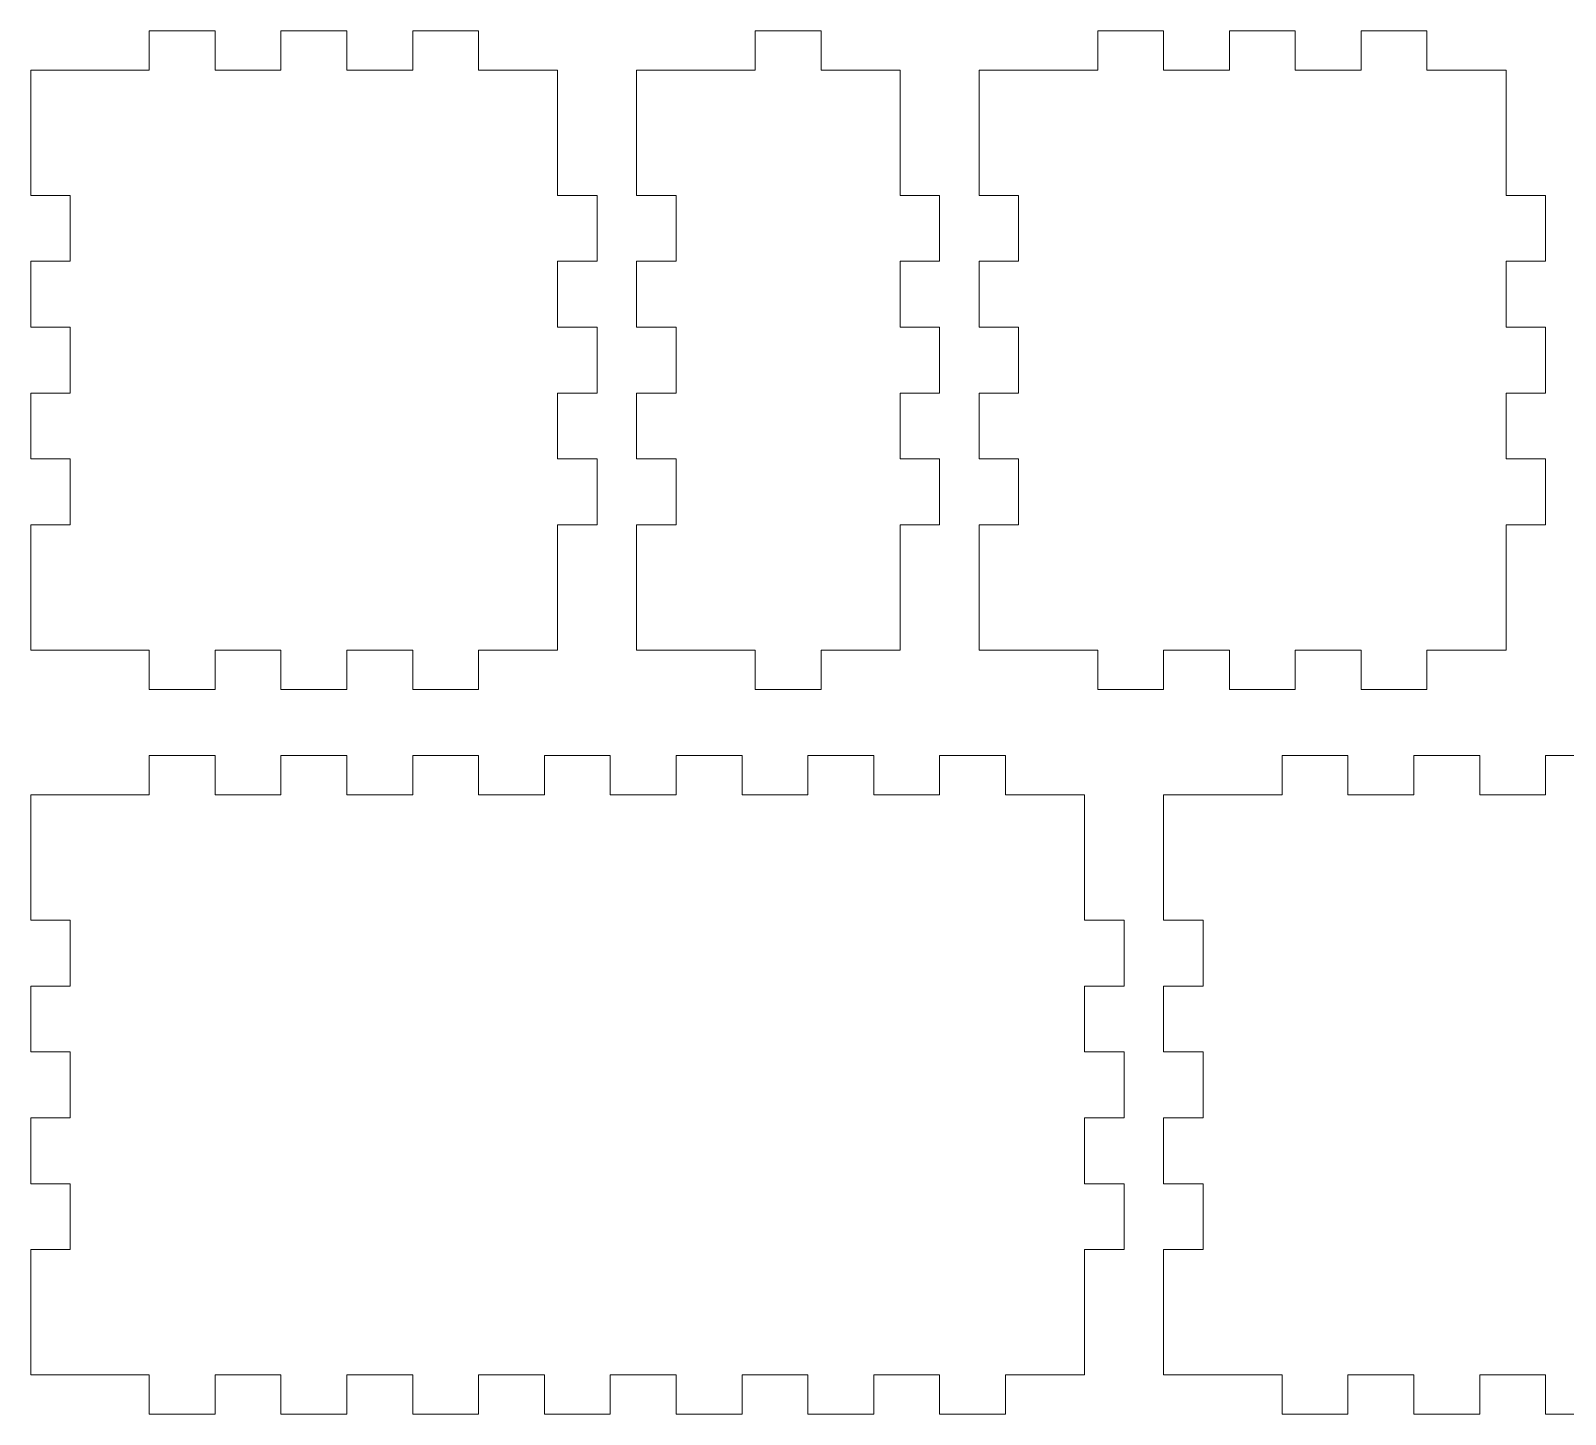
# Model space of a CAD drawing. Header units: centimetres. Extents: x -16 to 372, y -89 to 17.
# Drawn here: x -0.83 to 10.82, y -60.55 to -50.05 of the extents above; entities that cross this region are included whole.
import ezdxf

# ---------------------------------------------------------------- set-up
doc = ezdxf.new("R2010")
doc.units = ezdxf.units.CM
doc.header["$MEASUREMENT"] = 0
doc.layers.add('Capa 1', color=7, linetype='Continuous')

msp = doc.modelspace()

# ---------------------------------------------------------------- linework, layer by layer
at = {"layer": 'Capa 1', "color": 5, "lineweight": 9}
for points, knots in [([(-0.82587, -54.75097), (-0.82587, -54.75097), (-0.17587, -54.75097), (-0.17587, -54.75097), (-0.17587, -54.75097), (-0.17587, -54.75097), (0.07413, -54.75097), (0.07413, -54.75097), (0.07413, -54.75097), (0.07413, -54.75097), (0.07413, -55.05097), (0.07413, -55.05097), (0.07413, -55.05097), (0.07413, -55.05097), (0.57413, -55.05097), (0.57413, -55.05097), (0.57413, -55.05097), (0.57413, -55.05097), (0.57413, -54.75097), (0.57413, -54.75097), (0.57413, -54.75097), (0.57413, -54.75097), (0.82413, -54.75097), (0.82413, -54.75097), (0.82413, -54.75097), (0.82413, -54.75097), (1.07413, -54.75097), (1.07413, -54.75097), (1.07413, -54.75097), (1.07413, -54.75097), (1.07413, -55.05097), (1.07413, -55.05097), (1.07413, -55.05097), (1.07413, -55.05097), (1.57413, -55.05097), (1.57413, -55.05097), (1.57413, -55.05097), (1.57413, -55.05097), (1.57413, -54.75097), (1.57413, -54.75097), (1.57413, -54.75097), (1.57413, -54.75097), (1.82413, -54.75097), (1.82413, -54.75097), (1.82413, -54.75097), (1.82413, -54.75097), (2.07413, -54.75097), (2.07413, -54.75097), (2.07413, -54.75097), (2.07413, -54.75097), (2.07413, -55.05097), (2.07413, -55.05097), (2.07413, -55.05097), (2.07413, -55.05097), (2.57413, -55.05097), (2.57413, -55.05097), (2.57413, -55.05097), (2.57413, -55.05097), (2.57413, -54.75097), (2.57413, -54.75097), (2.57413, -54.75097), (2.57413, -54.75097), (2.82413, -54.75097), (2.82413, -54.75097), (2.82413, -54.75097), (2.82413, -54.75097), (3.17413, -54.75097), (3.17413, -54.75097), (3.17413, -54.75097), (3.17413, -54.75097), (3.17413, -54.05097), (3.17413, -54.05097), (3.17413, -54.05097), (3.17413, -54.05097), (3.17413, -53.80097), (3.17413, -53.80097), (3.17413, -53.80097), (3.17413, -53.80097), (3.47413, -53.80097), (3.47413, -53.80097), (3.47413, -53.80097), (3.47413, -53.80097), (3.47413, -53.30097), (3.47413, -53.30097), (3.47413, -53.30097), (3.47413, -53.30097), (3.17413, -53.30097), (3.17413, -53.30097), (3.17413, -53.30097), (3.17413, -53.30097), (3.17413, -53.05097), (3.17413, -53.05097), (3.17413, -53.05097), (3.17413, -53.05097), (3.17413, -52.80097), (3.17413, -52.80097), (3.17413, -52.80097), (3.17413, -52.80097), (3.47413, -52.80097), (3.47413, -52.80097), (3.47413, -52.80097), (3.47413, -52.80097), (3.47413, -52.30097), (3.47413, -52.30097), (3.47413, -52.30097), (3.47413, -52.30097), (3.17413, -52.30097), (3.17413, -52.30097), (3.17413, -52.30097), (3.17413, -52.30097), (3.17413, -52.05097), (3.17413, -52.05097), (3.17413, -52.05097), (3.17413, -52.05097), (3.17413, -51.80097), (3.17413, -51.80097), (3.17413, -51.80097), (3.17413, -51.80097), (3.47413, -51.80097), (3.47413, -51.80097), (3.47413, -51.80097), (3.47413, -51.80097), (3.47413, -51.30097), (3.47413, -51.30097), (3.47413, -51.30097), (3.47413, -51.30097), (3.17413, -51.30097), (3.17413, -51.30097), (3.17413, -51.30097), (3.17413, -51.30097), (3.17413, -51.05097), (3.17413, -51.05097), (3.17413, -51.05097), (3.17413, -51.05097), (3.17413, -50.35097), (3.17413, -50.35097), (3.17413, -50.35097), (3.17413, -50.35097), (2.82413, -50.35097), (2.82413, -50.35097), (2.82413, -50.35097), (2.82413, -50.35097), (2.57413, -50.35097), (2.57413, -50.35097), (2.57413, -50.35097), (2.57413, -50.35097), (2.57413, -50.05097), (2.57413, -50.05097), (2.57413, -50.05097), (2.57413, -50.05097), (2.07413, -50.05097), (2.07413, -50.05097), (2.07413, -50.05097), (2.07413, -50.05097), (2.07413, -50.35097), (2.07413, -50.35097), (2.07413, -50.35097), (2.07413, -50.35097), (1.82413, -50.35097), (1.82413, -50.35097), (1.82413, -50.35097), (1.82413, -50.35097), (1.57413, -50.35097), (1.57413, -50.35097), (1.57413, -50.35097), (1.57413, -50.35097), (1.57413, -50.05097), (1.57413, -50.05097), (1.57413, -50.05097), (1.57413, -50.05097), (1.07413, -50.05097), (1.07413, -50.05097), (1.07413, -50.05097), (1.07413, -50.05097), (1.07413, -50.35097), (1.07413, -50.35097), (1.07413, -50.35097), (1.07413, -50.35097), (0.82413, -50.35097), (0.82413, -50.35097), (0.82413, -50.35097), (0.82413, -50.35097), (0.57413, -50.35097), (0.57413, -50.35097), (0.57413, -50.35097), (0.57413, -50.35097), (0.57413, -50.05097), (0.57413, -50.05097), (0.57413, -50.05097), (0.57413, -50.05097), (0.07413, -50.05097), (0.07413, -50.05097), (0.07413, -50.05097), (0.07413, -50.05097), (0.07413, -50.35097), (0.07413, -50.35097), (0.07413, -50.35097), (0.07413, -50.35097), (-0.17587, -50.35097), (-0.17587, -50.35097), (-0.17587, -50.35097), (-0.17587, -50.35097), (-0.82587, -50.35097), (-0.82587, -50.35097), (-0.82587, -50.35097), (-0.82587, -50.35097), (-0.82587, -51.05097), (-0.82587, -51.05097), (-0.82587, -51.05097), (-0.82587, -51.05097), (-0.82587, -51.30097), (-0.82587, -51.30097), (-0.82587, -51.30097), (-0.82587, -51.30097), (-0.52587, -51.30097), (-0.52587, -51.30097), (-0.52587, -51.30097), (-0.52587, -51.30097), (-0.52587, -51.80097), (-0.52587, -51.80097), (-0.52587, -51.80097), (-0.52587, -51.80097), (-0.82587, -51.80097), (-0.82587, -51.80097), (-0.82587, -51.80097), (-0.82587, -51.80097), (-0.82587, -52.05097), (-0.82587, -52.05097), (-0.82587, -52.05097), (-0.82587, -52.05097), (-0.82587, -52.30097), (-0.82587, -52.30097), (-0.82587, -52.30097), (-0.82587, -52.30097), (-0.52587, -52.30097), (-0.52587, -52.30097), (-0.52587, -52.30097), (-0.52587, -52.30097), (-0.52587, -52.80097), (-0.52587, -52.80097), (-0.52587, -52.80097), (-0.52587, -52.80097), (-0.82587, -52.80097), (-0.82587, -52.80097), (-0.82587, -52.80097), (-0.82587, -52.80097), (-0.82587, -53.05097), (-0.82587, -53.05097), (-0.82587, -53.05097), (-0.82587, -53.05097), (-0.82587, -53.30097), (-0.82587, -53.30097), (-0.82587, -53.30097), (-0.82587, -53.30097), (-0.52587, -53.30097), (-0.52587, -53.30097), (-0.52587, -53.30097), (-0.52587, -53.30097), (-0.52587, -53.80097), (-0.52587, -53.80097), (-0.52587, -53.80097), (-0.52587, -53.80097), (-0.82587, -53.80097), (-0.82587, -53.80097), (-0.82587, -53.80097), (-0.82587, -53.80097), (-0.82587, -54.05097), (-0.82587, -54.05097), (-0.82587, -54.05097), (-0.82587, -54.05097), (-0.82587, -54.75097), (-0.82587, -54.75097)], [0, 0, 0, 0, 0.01449275, 0.01449275, 0.01449275, 0.01449275, 0.02898551, 0.02898551, 0.02898551, 0.02898551, 0.04347826, 0.04347826, 0.04347826, 0.04347826, 0.05797101, 0.05797101, 0.05797101, 0.05797101, 0.07246377, 0.07246377, 0.07246377, 0.07246377, 0.08695652, 0.08695652, 0.08695652, 0.08695652, 0.10144928, 0.10144928, 0.10144928, 0.10144928, 0.11594203, 0.11594203, 0.11594203, 0.11594203, 0.13043478, 0.13043478, 0.13043478, 0.13043478, 0.14492754, 0.14492754, 0.14492754, 0.14492754, 0.15942029, 0.15942029, 0.15942029, 0.15942029, 0.17391304, 0.17391304, 0.17391304, 0.17391304, 0.1884058, 0.1884058, 0.1884058, 0.1884058, 0.20289855, 0.20289855, 0.20289855, 0.20289855, 0.2173913, 0.2173913, 0.2173913, 0.2173913, 0.23188406, 0.23188406, 0.23188406, 0.23188406, 0.24637681, 0.24637681, 0.24637681, 0.24637681, 0.26086957, 0.26086957, 0.26086957, 0.26086957, 0.27536232, 0.27536232, 0.27536232, 0.27536232, 0.28985507, 0.28985507, 0.28985507, 0.28985507, 0.30434783, 0.30434783, 0.30434783, 0.30434783, 0.31884058, 0.31884058, 0.31884058, 0.31884058, 0.33333333, 0.33333333, 0.33333333, 0.33333333, 0.34782609, 0.34782609, 0.34782609, 0.34782609, 0.36231884, 0.36231884, 0.36231884, 0.36231884, 0.37681159, 0.37681159, 0.37681159, 0.37681159, 0.39130435, 0.39130435, 0.39130435, 0.39130435, 0.4057971, 0.4057971, 0.4057971, 0.4057971, 0.42028986, 0.42028986, 0.42028986, 0.42028986, 0.43478261, 0.43478261, 0.43478261, 0.43478261, 0.44927536, 0.44927536, 0.44927536, 0.44927536, 0.46376812, 0.46376812, 0.46376812, 0.46376812, 0.47826087, 0.47826087, 0.47826087, 0.47826087, 0.49275362, 0.49275362, 0.49275362, 0.49275362, 0.50724638, 0.50724638, 0.50724638, 0.50724638, 0.52173913, 0.52173913, 0.52173913, 0.52173913, 0.53623188, 0.53623188, 0.53623188, 0.53623188, 0.55072464, 0.55072464, 0.55072464, 0.55072464, 0.56521739, 0.56521739, 0.56521739, 0.56521739, 0.57971014, 0.57971014, 0.57971014, 0.57971014, 0.5942029, 0.5942029, 0.5942029, 0.5942029, 0.60869565, 0.60869565, 0.60869565, 0.60869565, 0.62318841, 0.62318841, 0.62318841, 0.62318841, 0.63768116, 0.63768116, 0.63768116, 0.63768116, 0.65217391, 0.65217391, 0.65217391, 0.65217391, 0.66666667, 0.66666667, 0.66666667, 0.66666667, 0.68115942, 0.68115942, 0.68115942, 0.68115942, 0.69565217, 0.69565217, 0.69565217, 0.69565217, 0.71014493, 0.71014493, 0.71014493, 0.71014493, 0.72463768, 0.72463768, 0.72463768, 0.72463768, 0.73913043, 0.73913043, 0.73913043, 0.73913043, 0.75362319, 0.75362319, 0.75362319, 0.75362319, 0.76811594, 0.76811594, 0.76811594, 0.76811594, 0.7826087, 0.7826087, 0.7826087, 0.7826087, 0.79710145, 0.79710145, 0.79710145, 0.79710145, 0.8115942, 0.8115942, 0.8115942, 0.8115942, 0.82608696, 0.82608696, 0.82608696, 0.82608696, 0.84057971, 0.84057971, 0.84057971, 0.84057971, 0.85507246, 0.85507246, 0.85507246, 0.85507246, 0.86956522, 0.86956522, 0.86956522, 0.86956522, 0.88405797, 0.88405797, 0.88405797, 0.88405797, 0.89855072, 0.89855072, 0.89855072, 0.89855072, 0.91304348, 0.91304348, 0.91304348, 0.91304348, 0.92753623, 0.92753623, 0.92753623, 0.92753623, 0.94202899, 0.94202899, 0.94202899, 0.94202899, 0.95652174, 0.95652174, 0.95652174, 0.95652174, 0.97101449, 0.97101449, 0.97101449, 0.97101449, 1, 1, 1, 1]), ([(3.77413, -54.75097), (3.77413, -54.75097), (4.42413, -54.75097), (4.42413, -54.75097), (4.42413, -54.75097), (4.42413, -54.75097), (4.67413, -54.75097), (4.67413, -54.75097), (4.67413, -54.75097), (4.67413, -54.75097), (4.67413, -55.05097), (4.67413, -55.05097), (4.67413, -55.05097), (4.67413, -55.05097), (5.17413, -55.05097), (5.17413, -55.05097), (5.17413, -55.05097), (5.17413, -55.05097), (5.17413, -54.75097), (5.17413, -54.75097), (5.17413, -54.75097), (5.17413, -54.75097), (5.42413, -54.75097), (5.42413, -54.75097), (5.42413, -54.75097), (5.42413, -54.75097), (5.77413, -54.75097), (5.77413, -54.75097), (5.77413, -54.75097), (5.77413, -54.75097), (5.77413, -54.05097), (5.77413, -54.05097), (5.77413, -54.05097), (5.77413, -54.05097), (5.77413, -53.80097), (5.77413, -53.80097), (5.77413, -53.80097), (5.77413, -53.80097), (6.07413, -53.80097), (6.07413, -53.80097), (6.07413, -53.80097), (6.07413, -53.80097), (6.07413, -53.30097), (6.07413, -53.30097), (6.07413, -53.30097), (6.07413, -53.30097), (5.77413, -53.30097), (5.77413, -53.30097), (5.77413, -53.30097), (5.77413, -53.30097), (5.77413, -53.05097), (5.77413, -53.05097), (5.77413, -53.05097), (5.77413, -53.05097), (5.77413, -52.80097), (5.77413, -52.80097), (5.77413, -52.80097), (5.77413, -52.80097), (6.07413, -52.80097), (6.07413, -52.80097), (6.07413, -52.80097), (6.07413, -52.80097), (6.07413, -52.30097), (6.07413, -52.30097), (6.07413, -52.30097), (6.07413, -52.30097), (5.77413, -52.30097), (5.77413, -52.30097), (5.77413, -52.30097), (5.77413, -52.30097), (5.77413, -52.05097), (5.77413, -52.05097), (5.77413, -52.05097), (5.77413, -52.05097), (5.77413, -51.80097), (5.77413, -51.80097), (5.77413, -51.80097), (5.77413, -51.80097), (6.07413, -51.80097), (6.07413, -51.80097), (6.07413, -51.80097), (6.07413, -51.80097), (6.07413, -51.30097), (6.07413, -51.30097), (6.07413, -51.30097), (6.07413, -51.30097), (5.77413, -51.30097), (5.77413, -51.30097), (5.77413, -51.30097), (5.77413, -51.30097), (5.77413, -51.05097), (5.77413, -51.05097), (5.77413, -51.05097), (5.77413, -51.05097), (5.77413, -50.35097), (5.77413, -50.35097), (5.77413, -50.35097), (5.77413, -50.35097), (5.42413, -50.35097), (5.42413, -50.35097), (5.42413, -50.35097), (5.42413, -50.35097), (5.17413, -50.35097), (5.17413, -50.35097), (5.17413, -50.35097), (5.17413, -50.35097), (5.17413, -50.05097), (5.17413, -50.05097), (5.17413, -50.05097), (5.17413, -50.05097), (4.67413, -50.05097), (4.67413, -50.05097), (4.67413, -50.05097), (4.67413, -50.05097), (4.67413, -50.35097), (4.67413, -50.35097), (4.67413, -50.35097), (4.67413, -50.35097), (4.42413, -50.35097), (4.42413, -50.35097), (4.42413, -50.35097), (4.42413, -50.35097), (3.77413, -50.35097), (3.77413, -50.35097), (3.77413, -50.35097), (3.77413, -50.35097), (3.77413, -51.05097), (3.77413, -51.05097), (3.77413, -51.05097), (3.77413, -51.05097), (3.77413, -51.30097), (3.77413, -51.30097), (3.77413, -51.30097), (3.77413, -51.30097), (4.07413, -51.30097), (4.07413, -51.30097), (4.07413, -51.30097), (4.07413, -51.30097), (4.07413, -51.80097), (4.07413, -51.80097), (4.07413, -51.80097), (4.07413, -51.80097), (3.77413, -51.80097), (3.77413, -51.80097), (3.77413, -51.80097), (3.77413, -51.80097), (3.77413, -52.05097), (3.77413, -52.05097), (3.77413, -52.05097), (3.77413, -52.05097), (3.77413, -52.30097), (3.77413, -52.30097), (3.77413, -52.30097), (3.77413, -52.30097), (4.07413, -52.30097), (4.07413, -52.30097), (4.07413, -52.30097), (4.07413, -52.30097), (4.07413, -52.80097), (4.07413, -52.80097), (4.07413, -52.80097), (4.07413, -52.80097), (3.77413, -52.80097), (3.77413, -52.80097), (3.77413, -52.80097), (3.77413, -52.80097), (3.77413, -53.05097), (3.77413, -53.05097), (3.77413, -53.05097), (3.77413, -53.05097), (3.77413, -53.30097), (3.77413, -53.30097), (3.77413, -53.30097), (3.77413, -53.30097), (4.07413, -53.30097), (4.07413, -53.30097), (4.07413, -53.30097), (4.07413, -53.30097), (4.07413, -53.80097), (4.07413, -53.80097), (4.07413, -53.80097), (4.07413, -53.80097), (3.77413, -53.80097), (3.77413, -53.80097), (3.77413, -53.80097), (3.77413, -53.80097), (3.77413, -54.05097), (3.77413, -54.05097), (3.77413, -54.05097), (3.77413, -54.05097), (3.77413, -54.75097), (3.77413, -54.75097)], [0, 0, 0, 0, 0.02040816, 0.02040816, 0.02040816, 0.02040816, 0.04081633, 0.04081633, 0.04081633, 0.04081633, 0.06122449, 0.06122449, 0.06122449, 0.06122449, 0.08163265, 0.08163265, 0.08163265, 0.08163265, 0.10204082, 0.10204082, 0.10204082, 0.10204082, 0.12244898, 0.12244898, 0.12244898, 0.12244898, 0.14285714, 0.14285714, 0.14285714, 0.14285714, 0.16326531, 0.16326531, 0.16326531, 0.16326531, 0.18367347, 0.18367347, 0.18367347, 0.18367347, 0.20408163, 0.20408163, 0.20408163, 0.20408163, 0.2244898, 0.2244898, 0.2244898, 0.2244898, 0.24489796, 0.24489796, 0.24489796, 0.24489796, 0.26530612, 0.26530612, 0.26530612, 0.26530612, 0.28571429, 0.28571429, 0.28571429, 0.28571429, 0.30612245, 0.30612245, 0.30612245, 0.30612245, 0.32653061, 0.32653061, 0.32653061, 0.32653061, 0.34693878, 0.34693878, 0.34693878, 0.34693878, 0.36734694, 0.36734694, 0.36734694, 0.36734694, 0.3877551, 0.3877551, 0.3877551, 0.3877551, 0.40816327, 0.40816327, 0.40816327, 0.40816327, 0.42857143, 0.42857143, 0.42857143, 0.42857143, 0.44897959, 0.44897959, 0.44897959, 0.44897959, 0.46938776, 0.46938776, 0.46938776, 0.46938776, 0.48979592, 0.48979592, 0.48979592, 0.48979592, 0.51020408, 0.51020408, 0.51020408, 0.51020408, 0.53061224, 0.53061224, 0.53061224, 0.53061224, 0.55102041, 0.55102041, 0.55102041, 0.55102041, 0.57142857, 0.57142857, 0.57142857, 0.57142857, 0.59183673, 0.59183673, 0.59183673, 0.59183673, 0.6122449, 0.6122449, 0.6122449, 0.6122449, 0.63265306, 0.63265306, 0.63265306, 0.63265306, 0.65306122, 0.65306122, 0.65306122, 0.65306122, 0.67346939, 0.67346939, 0.67346939, 0.67346939, 0.69387755, 0.69387755, 0.69387755, 0.69387755, 0.71428571, 0.71428571, 0.71428571, 0.71428571, 0.73469388, 0.73469388, 0.73469388, 0.73469388, 0.75510204, 0.75510204, 0.75510204, 0.75510204, 0.7755102, 0.7755102, 0.7755102, 0.7755102, 0.79591837, 0.79591837, 0.79591837, 0.79591837, 0.81632653, 0.81632653, 0.81632653, 0.81632653, 0.83673469, 0.83673469, 0.83673469, 0.83673469, 0.85714286, 0.85714286, 0.85714286, 0.85714286, 0.87755102, 0.87755102, 0.87755102, 0.87755102, 0.89795918, 0.89795918, 0.89795918, 0.89795918, 0.91836735, 0.91836735, 0.91836735, 0.91836735, 0.93877551, 0.93877551, 0.93877551, 0.93877551, 0.95918367, 0.95918367, 0.95918367, 0.95918367, 1, 1, 1, 1]), ([(6.37413, -54.75097), (6.37413, -54.75097), (7.02413, -54.75097), (7.02413, -54.75097), (7.02413, -54.75097), (7.02413, -54.75097), (7.27413, -54.75097), (7.27413, -54.75097), (7.27413, -54.75097), (7.27413, -54.75097), (7.27413, -55.05097), (7.27413, -55.05097), (7.27413, -55.05097), (7.27413, -55.05097), (7.77413, -55.05097), (7.77413, -55.05097), (7.77413, -55.05097), (7.77413, -55.05097), (7.77413, -54.75097), (7.77413, -54.75097), (7.77413, -54.75097), (7.77413, -54.75097), (8.02413, -54.75097), (8.02413, -54.75097), (8.02413, -54.75097), (8.02413, -54.75097), (8.27413, -54.75097), (8.27413, -54.75097), (8.27413, -54.75097), (8.27413, -54.75097), (8.27413, -55.05097), (8.27413, -55.05097), (8.27413, -55.05097), (8.27413, -55.05097), (8.77413, -55.05097), (8.77413, -55.05097), (8.77413, -55.05097), (8.77413, -55.05097), (8.77413, -54.75097), (8.77413, -54.75097), (8.77413, -54.75097), (8.77413, -54.75097), (9.02413, -54.75097), (9.02413, -54.75097), (9.02413, -54.75097), (9.02413, -54.75097), (9.27413, -54.75097), (9.27413, -54.75097), (9.27413, -54.75097), (9.27413, -54.75097), (9.27413, -55.05097), (9.27413, -55.05097), (9.27413, -55.05097), (9.27413, -55.05097), (9.77413, -55.05097), (9.77413, -55.05097), (9.77413, -55.05097), (9.77413, -55.05097), (9.77413, -54.75097), (9.77413, -54.75097), (9.77413, -54.75097), (9.77413, -54.75097), (10.02413, -54.75097), (10.02413, -54.75097), (10.02413, -54.75097), (10.02413, -54.75097), (10.37413, -54.75097), (10.37413, -54.75097), (10.37413, -54.75097), (10.37413, -54.75097), (10.37413, -54.05097), (10.37413, -54.05097), (10.37413, -54.05097), (10.37413, -54.05097), (10.37413, -53.80097), (10.37413, -53.80097), (10.37413, -53.80097), (10.37413, -53.80097), (10.67413, -53.80097), (10.67413, -53.80097), (10.67413, -53.80097), (10.67413, -53.80097), (10.67413, -53.30097), (10.67413, -53.30097), (10.67413, -53.30097), (10.67413, -53.30097), (10.37413, -53.30097), (10.37413, -53.30097), (10.37413, -53.30097), (10.37413, -53.30097), (10.37413, -53.05097), (10.37413, -53.05097), (10.37413, -53.05097), (10.37413, -53.05097), (10.37413, -52.80097), (10.37413, -52.80097), (10.37413, -52.80097), (10.37413, -52.80097), (10.67413, -52.80097), (10.67413, -52.80097), (10.67413, -52.80097), (10.67413, -52.80097), (10.67413, -52.30097), (10.67413, -52.30097), (10.67413, -52.30097), (10.67413, -52.30097), (10.37413, -52.30097), (10.37413, -52.30097), (10.37413, -52.30097), (10.37413, -52.30097), (10.37413, -52.05097), (10.37413, -52.05097), (10.37413, -52.05097), (10.37413, -52.05097), (10.37413, -51.80097), (10.37413, -51.80097), (10.37413, -51.80097), (10.37413, -51.80097), (10.67413, -51.80097), (10.67413, -51.80097), (10.67413, -51.80097), (10.67413, -51.80097), (10.67413, -51.30097), (10.67413, -51.30097), (10.67413, -51.30097), (10.67413, -51.30097), (10.37413, -51.30097), (10.37413, -51.30097), (10.37413, -51.30097), (10.37413, -51.30097), (10.37413, -51.05097), (10.37413, -51.05097), (10.37413, -51.05097), (10.37413, -51.05097), (10.37413, -50.35097), (10.37413, -50.35097), (10.37413, -50.35097), (10.37413, -50.35097), (10.02413, -50.35097), (10.02413, -50.35097), (10.02413, -50.35097), (10.02413, -50.35097), (9.77413, -50.35097), (9.77413, -50.35097), (9.77413, -50.35097), (9.77413, -50.35097), (9.77413, -50.05097), (9.77413, -50.05097), (9.77413, -50.05097), (9.77413, -50.05097), (9.27413, -50.05097), (9.27413, -50.05097), (9.27413, -50.05097), (9.27413, -50.05097), (9.27413, -50.35097), (9.27413, -50.35097), (9.27413, -50.35097), (9.27413, -50.35097), (9.02413, -50.35097), (9.02413, -50.35097), (9.02413, -50.35097), (9.02413, -50.35097), (8.77413, -50.35097), (8.77413, -50.35097), (8.77413, -50.35097), (8.77413, -50.35097), (8.77413, -50.05097), (8.77413, -50.05097), (8.77413, -50.05097), (8.77413, -50.05097), (8.27413, -50.05097), (8.27413, -50.05097), (8.27413, -50.05097), (8.27413, -50.05097), (8.27413, -50.35097), (8.27413, -50.35097), (8.27413, -50.35097), (8.27413, -50.35097), (8.02413, -50.35097), (8.02413, -50.35097), (8.02413, -50.35097), (8.02413, -50.35097), (7.77413, -50.35097), (7.77413, -50.35097), (7.77413, -50.35097), (7.77413, -50.35097), (7.77413, -50.05097), (7.77413, -50.05097), (7.77413, -50.05097), (7.77413, -50.05097), (7.27413, -50.05097), (7.27413, -50.05097), (7.27413, -50.05097), (7.27413, -50.05097), (7.27413, -50.35097), (7.27413, -50.35097), (7.27413, -50.35097), (7.27413, -50.35097), (7.02413, -50.35097), (7.02413, -50.35097), (7.02413, -50.35097), (7.02413, -50.35097), (6.37413, -50.35097), (6.37413, -50.35097), (6.37413, -50.35097), (6.37413, -50.35097), (6.37413, -51.05097), (6.37413, -51.05097), (6.37413, -51.05097), (6.37413, -51.05097), (6.37413, -51.30097), (6.37413, -51.30097), (6.37413, -51.30097), (6.37413, -51.30097), (6.67413, -51.30097), (6.67413, -51.30097), (6.67413, -51.30097), (6.67413, -51.30097), (6.67413, -51.80097), (6.67413, -51.80097), (6.67413, -51.80097), (6.67413, -51.80097), (6.37413, -51.80097), (6.37413, -51.80097), (6.37413, -51.80097), (6.37413, -51.80097), (6.37413, -52.05097), (6.37413, -52.05097), (6.37413, -52.05097), (6.37413, -52.05097), (6.37413, -52.30097), (6.37413, -52.30097), (6.37413, -52.30097), (6.37413, -52.30097), (6.67413, -52.30097), (6.67413, -52.30097), (6.67413, -52.30097), (6.67413, -52.30097), (6.67413, -52.80097), (6.67413, -52.80097), (6.67413, -52.80097), (6.67413, -52.80097), (6.37413, -52.80097), (6.37413, -52.80097), (6.37413, -52.80097), (6.37413, -52.80097), (6.37413, -53.05097), (6.37413, -53.05097), (6.37413, -53.05097), (6.37413, -53.05097), (6.37413, -53.30097), (6.37413, -53.30097), (6.37413, -53.30097), (6.37413, -53.30097), (6.67413, -53.30097), (6.67413, -53.30097), (6.67413, -53.30097), (6.67413, -53.30097), (6.67413, -53.80097), (6.67413, -53.80097), (6.67413, -53.80097), (6.67413, -53.80097), (6.37413, -53.80097), (6.37413, -53.80097), (6.37413, -53.80097), (6.37413, -53.80097), (6.37413, -54.05097), (6.37413, -54.05097), (6.37413, -54.05097), (6.37413, -54.05097), (6.37413, -54.75097), (6.37413, -54.75097)], [0, 0, 0, 0, 0.01449275, 0.01449275, 0.01449275, 0.01449275, 0.02898551, 0.02898551, 0.02898551, 0.02898551, 0.04347826, 0.04347826, 0.04347826, 0.04347826, 0.05797101, 0.05797101, 0.05797101, 0.05797101, 0.07246377, 0.07246377, 0.07246377, 0.07246377, 0.08695652, 0.08695652, 0.08695652, 0.08695652, 0.10144928, 0.10144928, 0.10144928, 0.10144928, 0.11594203, 0.11594203, 0.11594203, 0.11594203, 0.13043478, 0.13043478, 0.13043478, 0.13043478, 0.14492754, 0.14492754, 0.14492754, 0.14492754, 0.15942029, 0.15942029, 0.15942029, 0.15942029, 0.17391304, 0.17391304, 0.17391304, 0.17391304, 0.1884058, 0.1884058, 0.1884058, 0.1884058, 0.20289855, 0.20289855, 0.20289855, 0.20289855, 0.2173913, 0.2173913, 0.2173913, 0.2173913, 0.23188406, 0.23188406, 0.23188406, 0.23188406, 0.24637681, 0.24637681, 0.24637681, 0.24637681, 0.26086957, 0.26086957, 0.26086957, 0.26086957, 0.27536232, 0.27536232, 0.27536232, 0.27536232, 0.28985507, 0.28985507, 0.28985507, 0.28985507, 0.30434783, 0.30434783, 0.30434783, 0.30434783, 0.31884058, 0.31884058, 0.31884058, 0.31884058, 0.33333333, 0.33333333, 0.33333333, 0.33333333, 0.34782609, 0.34782609, 0.34782609, 0.34782609, 0.36231884, 0.36231884, 0.36231884, 0.36231884, 0.37681159, 0.37681159, 0.37681159, 0.37681159, 0.39130435, 0.39130435, 0.39130435, 0.39130435, 0.4057971, 0.4057971, 0.4057971, 0.4057971, 0.42028986, 0.42028986, 0.42028986, 0.42028986, 0.43478261, 0.43478261, 0.43478261, 0.43478261, 0.44927536, 0.44927536, 0.44927536, 0.44927536, 0.46376812, 0.46376812, 0.46376812, 0.46376812, 0.47826087, 0.47826087, 0.47826087, 0.47826087, 0.49275362, 0.49275362, 0.49275362, 0.49275362, 0.50724638, 0.50724638, 0.50724638, 0.50724638, 0.52173913, 0.52173913, 0.52173913, 0.52173913, 0.53623188, 0.53623188, 0.53623188, 0.53623188, 0.55072464, 0.55072464, 0.55072464, 0.55072464, 0.56521739, 0.56521739, 0.56521739, 0.56521739, 0.57971014, 0.57971014, 0.57971014, 0.57971014, 0.5942029, 0.5942029, 0.5942029, 0.5942029, 0.60869565, 0.60869565, 0.60869565, 0.60869565, 0.62318841, 0.62318841, 0.62318841, 0.62318841, 0.63768116, 0.63768116, 0.63768116, 0.63768116, 0.65217391, 0.65217391, 0.65217391, 0.65217391, 0.66666667, 0.66666667, 0.66666667, 0.66666667, 0.68115942, 0.68115942, 0.68115942, 0.68115942, 0.69565217, 0.69565217, 0.69565217, 0.69565217, 0.71014493, 0.71014493, 0.71014493, 0.71014493, 0.72463768, 0.72463768, 0.72463768, 0.72463768, 0.73913043, 0.73913043, 0.73913043, 0.73913043, 0.75362319, 0.75362319, 0.75362319, 0.75362319, 0.76811594, 0.76811594, 0.76811594, 0.76811594, 0.7826087, 0.7826087, 0.7826087, 0.7826087, 0.79710145, 0.79710145, 0.79710145, 0.79710145, 0.8115942, 0.8115942, 0.8115942, 0.8115942, 0.82608696, 0.82608696, 0.82608696, 0.82608696, 0.84057971, 0.84057971, 0.84057971, 0.84057971, 0.85507246, 0.85507246, 0.85507246, 0.85507246, 0.86956522, 0.86956522, 0.86956522, 0.86956522, 0.88405797, 0.88405797, 0.88405797, 0.88405797, 0.89855072, 0.89855072, 0.89855072, 0.89855072, 0.91304348, 0.91304348, 0.91304348, 0.91304348, 0.92753623, 0.92753623, 0.92753623, 0.92753623, 0.94202899, 0.94202899, 0.94202899, 0.94202899, 0.95652174, 0.95652174, 0.95652174, 0.95652174, 0.97101449, 0.97101449, 0.97101449, 0.97101449, 1, 1, 1, 1]), ([(-0.82587, -60.25097), (-0.82587, -60.25097), (-0.17587, -60.25097), (-0.17587, -60.25097), (-0.17587, -60.25097), (-0.17587, -60.25097), (0.07413, -60.25097), (0.07413, -60.25097), (0.07413, -60.25097), (0.07413, -60.25097), (0.07413, -60.55097), (0.07413, -60.55097), (0.07413, -60.55097), (0.07413, -60.55097), (0.57413, -60.55097), (0.57413, -60.55097), (0.57413, -60.55097), (0.57413, -60.55097), (0.57413, -60.25097), (0.57413, -60.25097), (0.57413, -60.25097), (0.57413, -60.25097), (0.82413, -60.25097), (0.82413, -60.25097), (0.82413, -60.25097), (0.82413, -60.25097), (1.07413, -60.25097), (1.07413, -60.25097), (1.07413, -60.25097), (1.07413, -60.25097), (1.07413, -60.55097), (1.07413, -60.55097), (1.07413, -60.55097), (1.07413, -60.55097), (1.57413, -60.55097), (1.57413, -60.55097), (1.57413, -60.55097), (1.57413, -60.55097), (1.57413, -60.25097), (1.57413, -60.25097), (1.57413, -60.25097), (1.57413, -60.25097), (1.82413, -60.25097), (1.82413, -60.25097), (1.82413, -60.25097), (1.82413, -60.25097), (2.07413, -60.25097), (2.07413, -60.25097), (2.07413, -60.25097), (2.07413, -60.25097), (2.07413, -60.55097), (2.07413, -60.55097), (2.07413, -60.55097), (2.07413, -60.55097), (2.57413, -60.55097), (2.57413, -60.55097), (2.57413, -60.55097), (2.57413, -60.55097), (2.57413, -60.25097), (2.57413, -60.25097), (2.57413, -60.25097), (2.57413, -60.25097), (2.82413, -60.25097), (2.82413, -60.25097), (2.82413, -60.25097), (2.82413, -60.25097), (3.07413, -60.25097), (3.07413, -60.25097), (3.07413, -60.25097), (3.07413, -60.25097), (3.07413, -60.55097), (3.07413, -60.55097), (3.07413, -60.55097), (3.07413, -60.55097), (3.57413, -60.55097), (3.57413, -60.55097), (3.57413, -60.55097), (3.57413, -60.55097), (3.57413, -60.25097), (3.57413, -60.25097), (3.57413, -60.25097), (3.57413, -60.25097), (3.82413, -60.25097), (3.82413, -60.25097), (3.82413, -60.25097), (3.82413, -60.25097), (4.07413, -60.25097), (4.07413, -60.25097), (4.07413, -60.25097), (4.07413, -60.25097), (4.07413, -60.55097), (4.07413, -60.55097), (4.07413, -60.55097), (4.07413, -60.55097), (4.57413, -60.55097), (4.57413, -60.55097), (4.57413, -60.55097), (4.57413, -60.55097), (4.57413, -60.25097), (4.57413, -60.25097), (4.57413, -60.25097), (4.57413, -60.25097), (4.82413, -60.25097), (4.82413, -60.25097), (4.82413, -60.25097), (4.82413, -60.25097), (5.07413, -60.25097), (5.07413, -60.25097), (5.07413, -60.25097), (5.07413, -60.25097), (5.07413, -60.55097), (5.07413, -60.55097), (5.07413, -60.55097), (5.07413, -60.55097), (5.57413, -60.55097), (5.57413, -60.55097), (5.57413, -60.55097), (5.57413, -60.55097), (5.57413, -60.25097), (5.57413, -60.25097), (5.57413, -60.25097), (5.57413, -60.25097), (5.82413, -60.25097), (5.82413, -60.25097), (5.82413, -60.25097), (5.82413, -60.25097), (6.07413, -60.25097), (6.07413, -60.25097), (6.07413, -60.25097), (6.07413, -60.25097), (6.07413, -60.55097), (6.07413, -60.55097), (6.07413, -60.55097), (6.07413, -60.55097), (6.57413, -60.55097), (6.57413, -60.55097), (6.57413, -60.55097), (6.57413, -60.55097), (6.57413, -60.25097), (6.57413, -60.25097), (6.57413, -60.25097), (6.57413, -60.25097), (6.82413, -60.25097), (6.82413, -60.25097), (6.82413, -60.25097), (6.82413, -60.25097), (7.17413, -60.25097), (7.17413, -60.25097), (7.17413, -60.25097), (7.17413, -60.25097), (7.17413, -59.55097), (7.17413, -59.55097), (7.17413, -59.55097), (7.17413, -59.55097), (7.17413, -59.30097), (7.17413, -59.30097), (7.17413, -59.30097), (7.17413, -59.30097), (7.47413, -59.30097), (7.47413, -59.30097), (7.47413, -59.30097), (7.47413, -59.30097), (7.47413, -58.80097), (7.47413, -58.80097), (7.47413, -58.80097), (7.47413, -58.80097), (7.17413, -58.80097), (7.17413, -58.80097), (7.17413, -58.80097), (7.17413, -58.80097), (7.17413, -58.55097), (7.17413, -58.55097), (7.17413, -58.55097), (7.17413, -58.55097), (7.17413, -58.30097), (7.17413, -58.30097), (7.17413, -58.30097), (7.17413, -58.30097), (7.47413, -58.30097), (7.47413, -58.30097), (7.47413, -58.30097), (7.47413, -58.30097), (7.47413, -57.80097), (7.47413, -57.80097), (7.47413, -57.80097), (7.47413, -57.80097), (7.17413, -57.80097), (7.17413, -57.80097), (7.17413, -57.80097), (7.17413, -57.80097), (7.17413, -57.55097), (7.17413, -57.55097), (7.17413, -57.55097), (7.17413, -57.55097), (7.17413, -57.30097), (7.17413, -57.30097), (7.17413, -57.30097), (7.17413, -57.30097), (7.47413, -57.30097), (7.47413, -57.30097), (7.47413, -57.30097), (7.47413, -57.30097), (7.47413, -56.80097), (7.47413, -56.80097), (7.47413, -56.80097), (7.47413, -56.80097), (7.17413, -56.80097), (7.17413, -56.80097), (7.17413, -56.80097), (7.17413, -56.80097), (7.17413, -56.55097), (7.17413, -56.55097), (7.17413, -56.55097), (7.17413, -56.55097), (7.17413, -55.85097), (7.17413, -55.85097), (7.17413, -55.85097), (7.17413, -55.85097), (6.82413, -55.85097), (6.82413, -55.85097), (6.82413, -55.85097), (6.82413, -55.85097), (6.57413, -55.85097), (6.57413, -55.85097), (6.57413, -55.85097), (6.57413, -55.85097), (6.57413, -55.55097), (6.57413, -55.55097), (6.57413, -55.55097), (6.57413, -55.55097), (6.07413, -55.55097), (6.07413, -55.55097), (6.07413, -55.55097), (6.07413, -55.55097), (6.07413, -55.85097), (6.07413, -55.85097), (6.07413, -55.85097), (6.07413, -55.85097), (5.82413, -55.85097), (5.82413, -55.85097), (5.82413, -55.85097), (5.82413, -55.85097), (5.57413, -55.85097), (5.57413, -55.85097), (5.57413, -55.85097), (5.57413, -55.85097), (5.57413, -55.55097), (5.57413, -55.55097), (5.57413, -55.55097), (5.57413, -55.55097), (5.07413, -55.55097), (5.07413, -55.55097), (5.07413, -55.55097), (5.07413, -55.55097), (5.07413, -55.85097), (5.07413, -55.85097), (5.07413, -55.85097), (5.07413, -55.85097), (4.82413, -55.85097), (4.82413, -55.85097), (4.82413, -55.85097), (4.82413, -55.85097), (4.57413, -55.85097), (4.57413, -55.85097), (4.57413, -55.85097), (4.57413, -55.85097), (4.57413, -55.55097), (4.57413, -55.55097), (4.57413, -55.55097), (4.57413, -55.55097), (4.07413, -55.55097), (4.07413, -55.55097), (4.07413, -55.55097), (4.07413, -55.55097), (4.07413, -55.85097), (4.07413, -55.85097), (4.07413, -55.85097), (4.07413, -55.85097), (3.82413, -55.85097), (3.82413, -55.85097), (3.82413, -55.85097), (3.82413, -55.85097), (3.57413, -55.85097), (3.57413, -55.85097), (3.57413, -55.85097), (3.57413, -55.85097), (3.57413, -55.55097), (3.57413, -55.55097), (3.57413, -55.55097), (3.57413, -55.55097), (3.07413, -55.55097), (3.07413, -55.55097), (3.07413, -55.55097), (3.07413, -55.55097), (3.07413, -55.85097), (3.07413, -55.85097), (3.07413, -55.85097), (3.07413, -55.85097), (2.82413, -55.85097), (2.82413, -55.85097), (2.82413, -55.85097), (2.82413, -55.85097), (2.57413, -55.85097), (2.57413, -55.85097), (2.57413, -55.85097), (2.57413, -55.85097), (2.57413, -55.55097), (2.57413, -55.55097), (2.57413, -55.55097), (2.57413, -55.55097), (2.07413, -55.55097), (2.07413, -55.55097), (2.07413, -55.55097), (2.07413, -55.55097), (2.07413, -55.85097), (2.07413, -55.85097), (2.07413, -55.85097), (2.07413, -55.85097), (1.82413, -55.85097), (1.82413, -55.85097), (1.82413, -55.85097), (1.82413, -55.85097), (1.57413, -55.85097), (1.57413, -55.85097), (1.57413, -55.85097), (1.57413, -55.85097), (1.57413, -55.55097), (1.57413, -55.55097), (1.57413, -55.55097), (1.57413, -55.55097), (1.07413, -55.55097), (1.07413, -55.55097), (1.07413, -55.55097), (1.07413, -55.55097), (1.07413, -55.85097), (1.07413, -55.85097), (1.07413, -55.85097), (1.07413, -55.85097), (0.82413, -55.85097), (0.82413, -55.85097), (0.82413, -55.85097), (0.82413, -55.85097), (0.57413, -55.85097), (0.57413, -55.85097), (0.57413, -55.85097), (0.57413, -55.85097), (0.57413, -55.55097), (0.57413, -55.55097), (0.57413, -55.55097), (0.57413, -55.55097), (0.07413, -55.55097), (0.07413, -55.55097), (0.07413, -55.55097), (0.07413, -55.55097), (0.07413, -55.85097), (0.07413, -55.85097), (0.07413, -55.85097), (0.07413, -55.85097), (-0.17587, -55.85097), (-0.17587, -55.85097), (-0.17587, -55.85097), (-0.17587, -55.85097), (-0.82587, -55.85097), (-0.82587, -55.85097), (-0.82587, -55.85097), (-0.82587, -55.85097), (-0.82587, -56.55097), (-0.82587, -56.55097), (-0.82587, -56.55097), (-0.82587, -56.55097), (-0.82587, -56.80097), (-0.82587, -56.80097), (-0.82587, -56.80097), (-0.82587, -56.80097), (-0.52587, -56.80097), (-0.52587, -56.80097), (-0.52587, -56.80097), (-0.52587, -56.80097), (-0.52587, -57.30097), (-0.52587, -57.30097), (-0.52587, -57.30097), (-0.52587, -57.30097), (-0.82587, -57.30097), (-0.82587, -57.30097), (-0.82587, -57.30097), (-0.82587, -57.30097), (-0.82587, -57.55097), (-0.82587, -57.55097), (-0.82587, -57.55097), (-0.82587, -57.55097), (-0.82587, -57.80097), (-0.82587, -57.80097), (-0.82587, -57.80097), (-0.82587, -57.80097), (-0.52587, -57.80097), (-0.52587, -57.80097), (-0.52587, -57.80097), (-0.52587, -57.80097), (-0.52587, -58.30097), (-0.52587, -58.30097), (-0.52587, -58.30097), (-0.52587, -58.30097), (-0.82587, -58.30097), (-0.82587, -58.30097), (-0.82587, -58.30097), (-0.82587, -58.30097), (-0.82587, -58.55097), (-0.82587, -58.55097), (-0.82587, -58.55097), (-0.82587, -58.55097), (-0.82587, -58.80097), (-0.82587, -58.80097), (-0.82587, -58.80097), (-0.82587, -58.80097), (-0.52587, -58.80097), (-0.52587, -58.80097), (-0.52587, -58.80097), (-0.52587, -58.80097), (-0.52587, -59.30097), (-0.52587, -59.30097), (-0.52587, -59.30097), (-0.52587, -59.30097), (-0.82587, -59.30097), (-0.82587, -59.30097), (-0.82587, -59.30097), (-0.82587, -59.30097), (-0.82587, -59.55097), (-0.82587, -59.55097), (-0.82587, -59.55097), (-0.82587, -59.55097), (-0.82587, -60.25097), (-0.82587, -60.25097)], [0, 0, 0, 0, 0.00917431, 0.00917431, 0.00917431, 0.00917431, 0.01834862, 0.01834862, 0.01834862, 0.01834862, 0.02752294, 0.02752294, 0.02752294, 0.02752294, 0.03669725, 0.03669725, 0.03669725, 0.03669725, 0.04587156, 0.04587156, 0.04587156, 0.04587156, 0.05504587, 0.05504587, 0.05504587, 0.05504587, 0.06422018, 0.06422018, 0.06422018, 0.06422018, 0.0733945, 0.0733945, 0.0733945, 0.0733945, 0.08256881, 0.08256881, 0.08256881, 0.08256881, 0.09174312, 0.09174312, 0.09174312, 0.09174312, 0.10091743, 0.10091743, 0.10091743, 0.10091743, 0.11009174, 0.11009174, 0.11009174, 0.11009174, 0.11926606, 0.11926606, 0.11926606, 0.11926606, 0.12844037, 0.12844037, 0.12844037, 0.12844037, 0.13761468, 0.13761468, 0.13761468, 0.13761468, 0.14678899, 0.14678899, 0.14678899, 0.14678899, 0.1559633, 0.1559633, 0.1559633, 0.1559633, 0.16513761, 0.16513761, 0.16513761, 0.16513761, 0.17431193, 0.17431193, 0.17431193, 0.17431193, 0.18348624, 0.18348624, 0.18348624, 0.18348624, 0.19266055, 0.19266055, 0.19266055, 0.19266055, 0.20183486, 0.20183486, 0.20183486, 0.20183486, 0.21100917, 0.21100917, 0.21100917, 0.21100917, 0.22018349, 0.22018349, 0.22018349, 0.22018349, 0.2293578, 0.2293578, 0.2293578, 0.2293578, 0.23853211, 0.23853211, 0.23853211, 0.23853211, 0.24770642, 0.24770642, 0.24770642, 0.24770642, 0.25688073, 0.25688073, 0.25688073, 0.25688073, 0.26605505, 0.26605505, 0.26605505, 0.26605505, 0.27522936, 0.27522936, 0.27522936, 0.27522936, 0.28440367, 0.28440367, 0.28440367, 0.28440367, 0.29357798, 0.29357798, 0.29357798, 0.29357798, 0.30275229, 0.30275229, 0.30275229, 0.30275229, 0.31192661, 0.31192661, 0.31192661, 0.31192661, 0.32110092, 0.32110092, 0.32110092, 0.32110092, 0.33027523, 0.33027523, 0.33027523, 0.33027523, 0.33944954, 0.33944954, 0.33944954, 0.33944954, 0.34862385, 0.34862385, 0.34862385, 0.34862385, 0.35779817, 0.35779817, 0.35779817, 0.35779817, 0.36697248, 0.36697248, 0.36697248, 0.36697248, 0.37614679, 0.37614679, 0.37614679, 0.37614679, 0.3853211, 0.3853211, 0.3853211, 0.3853211, 0.39449541, 0.39449541, 0.39449541, 0.39449541, 0.40366972, 0.40366972, 0.40366972, 0.40366972, 0.41284404, 0.41284404, 0.41284404, 0.41284404, 0.42201835, 0.42201835, 0.42201835, 0.42201835, 0.43119266, 0.43119266, 0.43119266, 0.43119266, 0.44036697, 0.44036697, 0.44036697, 0.44036697, 0.44954128, 0.44954128, 0.44954128, 0.44954128, 0.4587156, 0.4587156, 0.4587156, 0.4587156, 0.46788991, 0.46788991, 0.46788991, 0.46788991, 0.47706422, 0.47706422, 0.47706422, 0.47706422, 0.48623853, 0.48623853, 0.48623853, 0.48623853, 0.49541284, 0.49541284, 0.49541284, 0.49541284, 0.50458716, 0.50458716, 0.50458716, 0.50458716, 0.51376147, 0.51376147, 0.51376147, 0.51376147, 0.52293578, 0.52293578, 0.52293578, 0.52293578, 0.53211009, 0.53211009, 0.53211009, 0.53211009, 0.5412844, 0.5412844, 0.5412844, 0.5412844, 0.55045872, 0.55045872, 0.55045872, 0.55045872, 0.55963303, 0.55963303, 0.55963303, 0.55963303, 0.56880734, 0.56880734, 0.56880734, 0.56880734, 0.57798165, 0.57798165, 0.57798165, 0.57798165, 0.58715596, 0.58715596, 0.58715596, 0.58715596, 0.59633028, 0.59633028, 0.59633028, 0.59633028, 0.60550459, 0.60550459, 0.60550459, 0.60550459, 0.6146789, 0.6146789, 0.6146789, 0.6146789, 0.62385321, 0.62385321, 0.62385321, 0.62385321, 0.63302752, 0.63302752, 0.63302752, 0.63302752, 0.64220183, 0.64220183, 0.64220183, 0.64220183, 0.65137615, 0.65137615, 0.65137615, 0.65137615, 0.66055046, 0.66055046, 0.66055046, 0.66055046, 0.66972477, 0.66972477, 0.66972477, 0.66972477, 0.67889908, 0.67889908, 0.67889908, 0.67889908, 0.68807339, 0.68807339, 0.68807339, 0.68807339, 0.69724771, 0.69724771, 0.69724771, 0.69724771, 0.70642202, 0.70642202, 0.70642202, 0.70642202, 0.71559633, 0.71559633, 0.71559633, 0.71559633, 0.72477064, 0.72477064, 0.72477064, 0.72477064, 0.73394495, 0.73394495, 0.73394495, 0.73394495, 0.74311927, 0.74311927, 0.74311927, 0.74311927, 0.75229358, 0.75229358, 0.75229358, 0.75229358, 0.76146789, 0.76146789, 0.76146789, 0.76146789, 0.7706422, 0.7706422, 0.7706422, 0.7706422, 0.77981651, 0.77981651, 0.77981651, 0.77981651, 0.78899083, 0.78899083, 0.78899083, 0.78899083, 0.79816514, 0.79816514, 0.79816514, 0.79816514, 0.80733945, 0.80733945, 0.80733945, 0.80733945, 0.81651376, 0.81651376, 0.81651376, 0.81651376, 0.82568807, 0.82568807, 0.82568807, 0.82568807, 0.83486239, 0.83486239, 0.83486239, 0.83486239, 0.8440367, 0.8440367, 0.8440367, 0.8440367, 0.85321101, 0.85321101, 0.85321101, 0.85321101, 0.86238532, 0.86238532, 0.86238532, 0.86238532, 0.87155963, 0.87155963, 0.87155963, 0.87155963, 0.88073394, 0.88073394, 0.88073394, 0.88073394, 0.88990826, 0.88990826, 0.88990826, 0.88990826, 0.89908257, 0.89908257, 0.89908257, 0.89908257, 0.90825688, 0.90825688, 0.90825688, 0.90825688, 0.91743119, 0.91743119, 0.91743119, 0.91743119, 0.9266055, 0.9266055, 0.9266055, 0.9266055, 0.93577982, 0.93577982, 0.93577982, 0.93577982, 0.94495413, 0.94495413, 0.94495413, 0.94495413, 0.95412844, 0.95412844, 0.95412844, 0.95412844, 0.96330275, 0.96330275, 0.96330275, 0.96330275, 0.97247706, 0.97247706, 0.97247706, 0.97247706, 0.98165138, 0.98165138, 0.98165138, 0.98165138, 1, 1, 1, 1]), ([(7.77413, -60.25097), (7.77413, -60.25097), (8.42413, -60.25097), (8.42413, -60.25097), (8.42413, -60.25097), (8.42413, -60.25097), (8.67413, -60.25097), (8.67413, -60.25097), (8.67413, -60.25097), (8.67413, -60.25097), (8.67413, -60.55097), (8.67413, -60.55097), (8.67413, -60.55097), (8.67413, -60.55097), (9.17413, -60.55097), (9.17413, -60.55097), (9.17413, -60.55097), (9.17413, -60.55097), (9.17413, -60.25097), (9.17413, -60.25097), (9.17413, -60.25097), (9.17413, -60.25097), (9.42413, -60.25097), (9.42413, -60.25097), (9.42413, -60.25097), (9.42413, -60.25097), (9.67413, -60.25097), (9.67413, -60.25097), (9.67413, -60.25097), (9.67413, -60.25097), (9.67413, -60.55097), (9.67413, -60.55097), (9.67413, -60.55097), (9.67413, -60.55097), (10.17413, -60.55097), (10.17413, -60.55097), (10.17413, -60.55097), (10.17413, -60.55097), (10.17413, -60.25097), (10.17413, -60.25097), (10.17413, -60.25097), (10.17413, -60.25097), (10.42413, -60.25097), (10.42413, -60.25097), (10.42413, -60.25097), (10.42413, -60.25097), (10.67413, -60.25097), (10.67413, -60.25097), (10.67413, -60.25097), (10.67413, -60.25097), (10.67413, -60.55097), (10.67413, -60.55097), (10.67413, -60.55097), (10.67413, -60.55097), (11.17413, -60.55097), (11.17413, -60.55097), (11.17413, -60.55097), (11.17413, -60.55097), (11.17413, -60.25097), (11.17413, -60.25097), (11.17413, -60.25097), (11.17413, -60.25097), (11.42413, -60.25097), (11.42413, -60.25097), (11.42413, -60.25097), (11.42413, -60.25097), (11.77413, -60.25097), (11.77413, -60.25097), (11.77413, -60.25097), (11.77413, -60.25097), (11.77413, -59.55097), (11.77413, -59.55097), (11.77413, -59.55097), (11.77413, -59.55097), (11.77413, -59.30097), (11.77413, -59.30097), (11.77413, -59.30097), (11.77413, -59.30097), (12.07413, -59.30097), (12.07413, -59.30097), (12.07413, -59.30097), (12.07413, -59.30097), (12.07413, -58.80097), (12.07413, -58.80097), (12.07413, -58.80097), (12.07413, -58.80097), (11.77413, -58.80097), (11.77413, -58.80097), (11.77413, -58.80097), (11.77413, -58.80097), (11.77413, -58.55097), (11.77413, -58.55097), (11.77413, -58.55097), (11.77413, -58.55097), (11.77413, -58.30097), (11.77413, -58.30097), (11.77413, -58.30097), (11.77413, -58.30097), (12.07413, -58.30097), (12.07413, -58.30097), (12.07413, -58.30097), (12.07413, -58.30097), (12.07413, -57.80097), (12.07413, -57.80097), (12.07413, -57.80097), (12.07413, -57.80097), (11.77413, -57.80097), (11.77413, -57.80097), (11.77413, -57.80097), (11.77413, -57.80097), (11.77413, -57.55097), (11.77413, -57.55097), (11.77413, -57.55097), (11.77413, -57.55097), (11.77413, -57.30097), (11.77413, -57.30097), (11.77413, -57.30097), (11.77413, -57.30097), (12.07413, -57.30097), (12.07413, -57.30097), (12.07413, -57.30097), (12.07413, -57.30097), (12.07413, -56.80097), (12.07413, -56.80097), (12.07413, -56.80097), (12.07413, -56.80097), (11.77413, -56.80097), (11.77413, -56.80097), (11.77413, -56.80097), (11.77413, -56.80097), (11.77413, -56.55097), (11.77413, -56.55097), (11.77413, -56.55097), (11.77413, -56.55097), (11.77413, -55.85097), (11.77413, -55.85097), (11.77413, -55.85097), (11.77413, -55.85097), (11.42413, -55.85097), (11.42413, -55.85097), (11.42413, -55.85097), (11.42413, -55.85097), (11.17413, -55.85097), (11.17413, -55.85097), (11.17413, -55.85097), (11.17413, -55.85097), (11.17413, -55.55097), (11.17413, -55.55097), (11.17413, -55.55097), (11.17413, -55.55097), (10.67413, -55.55097), (10.67413, -55.55097), (10.67413, -55.55097), (10.67413, -55.55097), (10.67413, -55.85097), (10.67413, -55.85097), (10.67413, -55.85097), (10.67413, -55.85097), (10.42413, -55.85097), (10.42413, -55.85097), (10.42413, -55.85097), (10.42413, -55.85097), (10.17413, -55.85097), (10.17413, -55.85097), (10.17413, -55.85097), (10.17413, -55.85097), (10.17413, -55.55097), (10.17413, -55.55097), (10.17413, -55.55097), (10.17413, -55.55097), (9.67413, -55.55097), (9.67413, -55.55097), (9.67413, -55.55097), (9.67413, -55.55097), (9.67413, -55.85097), (9.67413, -55.85097), (9.67413, -55.85097), (9.67413, -55.85097), (9.42413, -55.85097), (9.42413, -55.85097), (9.42413, -55.85097), (9.42413, -55.85097), (9.17413, -55.85097), (9.17413, -55.85097), (9.17413, -55.85097), (9.17413, -55.85097), (9.17413, -55.55097), (9.17413, -55.55097), (9.17413, -55.55097), (9.17413, -55.55097), (8.67413, -55.55097), (8.67413, -55.55097), (8.67413, -55.55097), (8.67413, -55.55097), (8.67413, -55.85097), (8.67413, -55.85097), (8.67413, -55.85097), (8.67413, -55.85097), (8.42413, -55.85097), (8.42413, -55.85097), (8.42413, -55.85097), (8.42413, -55.85097), (7.77413, -55.85097), (7.77413, -55.85097), (7.77413, -55.85097), (7.77413, -55.85097), (7.77413, -56.55097), (7.77413, -56.55097), (7.77413, -56.55097), (7.77413, -56.55097), (7.77413, -56.80097), (7.77413, -56.80097), (7.77413, -56.80097), (7.77413, -56.80097), (8.07413, -56.80097), (8.07413, -56.80097), (8.07413, -56.80097), (8.07413, -56.80097), (8.07413, -57.30097), (8.07413, -57.30097), (8.07413, -57.30097), (8.07413, -57.30097), (7.77413, -57.30097), (7.77413, -57.30097), (7.77413, -57.30097), (7.77413, -57.30097), (7.77413, -57.55097), (7.77413, -57.55097), (7.77413, -57.55097), (7.77413, -57.55097), (7.77413, -57.80097), (7.77413, -57.80097), (7.77413, -57.80097), (7.77413, -57.80097), (8.07413, -57.80097), (8.07413, -57.80097), (8.07413, -57.80097), (8.07413, -57.80097), (8.07413, -58.30097), (8.07413, -58.30097), (8.07413, -58.30097), (8.07413, -58.30097), (7.77413, -58.30097), (7.77413, -58.30097), (7.77413, -58.30097), (7.77413, -58.30097), (7.77413, -58.55097), (7.77413, -58.55097), (7.77413, -58.55097), (7.77413, -58.55097), (7.77413, -58.80097), (7.77413, -58.80097), (7.77413, -58.80097), (7.77413, -58.80097), (8.07413, -58.80097), (8.07413, -58.80097), (8.07413, -58.80097), (8.07413, -58.80097), (8.07413, -59.30097), (8.07413, -59.30097), (8.07413, -59.30097), (8.07413, -59.30097), (7.77413, -59.30097), (7.77413, -59.30097), (7.77413, -59.30097), (7.77413, -59.30097), (7.77413, -59.55097), (7.77413, -59.55097), (7.77413, -59.55097), (7.77413, -59.55097), (7.77413, -60.25097), (7.77413, -60.25097)], [0, 0, 0, 0, 0.01449275, 0.01449275, 0.01449275, 0.01449275, 0.02898551, 0.02898551, 0.02898551, 0.02898551, 0.04347826, 0.04347826, 0.04347826, 0.04347826, 0.05797101, 0.05797101, 0.05797101, 0.05797101, 0.07246377, 0.07246377, 0.07246377, 0.07246377, 0.08695652, 0.08695652, 0.08695652, 0.08695652, 0.10144928, 0.10144928, 0.10144928, 0.10144928, 0.11594203, 0.11594203, 0.11594203, 0.11594203, 0.13043478, 0.13043478, 0.13043478, 0.13043478, 0.14492754, 0.14492754, 0.14492754, 0.14492754, 0.15942029, 0.15942029, 0.15942029, 0.15942029, 0.17391304, 0.17391304, 0.17391304, 0.17391304, 0.1884058, 0.1884058, 0.1884058, 0.1884058, 0.20289855, 0.20289855, 0.20289855, 0.20289855, 0.2173913, 0.2173913, 0.2173913, 0.2173913, 0.23188406, 0.23188406, 0.23188406, 0.23188406, 0.24637681, 0.24637681, 0.24637681, 0.24637681, 0.26086957, 0.26086957, 0.26086957, 0.26086957, 0.27536232, 0.27536232, 0.27536232, 0.27536232, 0.28985507, 0.28985507, 0.28985507, 0.28985507, 0.30434783, 0.30434783, 0.30434783, 0.30434783, 0.31884058, 0.31884058, 0.31884058, 0.31884058, 0.33333333, 0.33333333, 0.33333333, 0.33333333, 0.34782609, 0.34782609, 0.34782609, 0.34782609, 0.36231884, 0.36231884, 0.36231884, 0.36231884, 0.37681159, 0.37681159, 0.37681159, 0.37681159, 0.39130435, 0.39130435, 0.39130435, 0.39130435, 0.4057971, 0.4057971, 0.4057971, 0.4057971, 0.42028986, 0.42028986, 0.42028986, 0.42028986, 0.43478261, 0.43478261, 0.43478261, 0.43478261, 0.44927536, 0.44927536, 0.44927536, 0.44927536, 0.46376812, 0.46376812, 0.46376812, 0.46376812, 0.47826087, 0.47826087, 0.47826087, 0.47826087, 0.49275362, 0.49275362, 0.49275362, 0.49275362, 0.50724638, 0.50724638, 0.50724638, 0.50724638, 0.52173913, 0.52173913, 0.52173913, 0.52173913, 0.53623188, 0.53623188, 0.53623188, 0.53623188, 0.55072464, 0.55072464, 0.55072464, 0.55072464, 0.56521739, 0.56521739, 0.56521739, 0.56521739, 0.57971014, 0.57971014, 0.57971014, 0.57971014, 0.5942029, 0.5942029, 0.5942029, 0.5942029, 0.60869565, 0.60869565, 0.60869565, 0.60869565, 0.62318841, 0.62318841, 0.62318841, 0.62318841, 0.63768116, 0.63768116, 0.63768116, 0.63768116, 0.65217391, 0.65217391, 0.65217391, 0.65217391, 0.66666667, 0.66666667, 0.66666667, 0.66666667, 0.68115942, 0.68115942, 0.68115942, 0.68115942, 0.69565217, 0.69565217, 0.69565217, 0.69565217, 0.71014493, 0.71014493, 0.71014493, 0.71014493, 0.72463768, 0.72463768, 0.72463768, 0.72463768, 0.73913043, 0.73913043, 0.73913043, 0.73913043, 0.75362319, 0.75362319, 0.75362319, 0.75362319, 0.76811594, 0.76811594, 0.76811594, 0.76811594, 0.7826087, 0.7826087, 0.7826087, 0.7826087, 0.79710145, 0.79710145, 0.79710145, 0.79710145, 0.8115942, 0.8115942, 0.8115942, 0.8115942, 0.82608696, 0.82608696, 0.82608696, 0.82608696, 0.84057971, 0.84057971, 0.84057971, 0.84057971, 0.85507246, 0.85507246, 0.85507246, 0.85507246, 0.86956522, 0.86956522, 0.86956522, 0.86956522, 0.88405797, 0.88405797, 0.88405797, 0.88405797, 0.89855072, 0.89855072, 0.89855072, 0.89855072, 0.91304348, 0.91304348, 0.91304348, 0.91304348, 0.92753623, 0.92753623, 0.92753623, 0.92753623, 0.94202899, 0.94202899, 0.94202899, 0.94202899, 0.95652174, 0.95652174, 0.95652174, 0.95652174, 0.97101449, 0.97101449, 0.97101449, 0.97101449, 1, 1, 1, 1])]:
    msp.add_open_spline(points, degree=3, knots=knots, dxfattribs=at)

doc.saveas('drawing.dxf')
